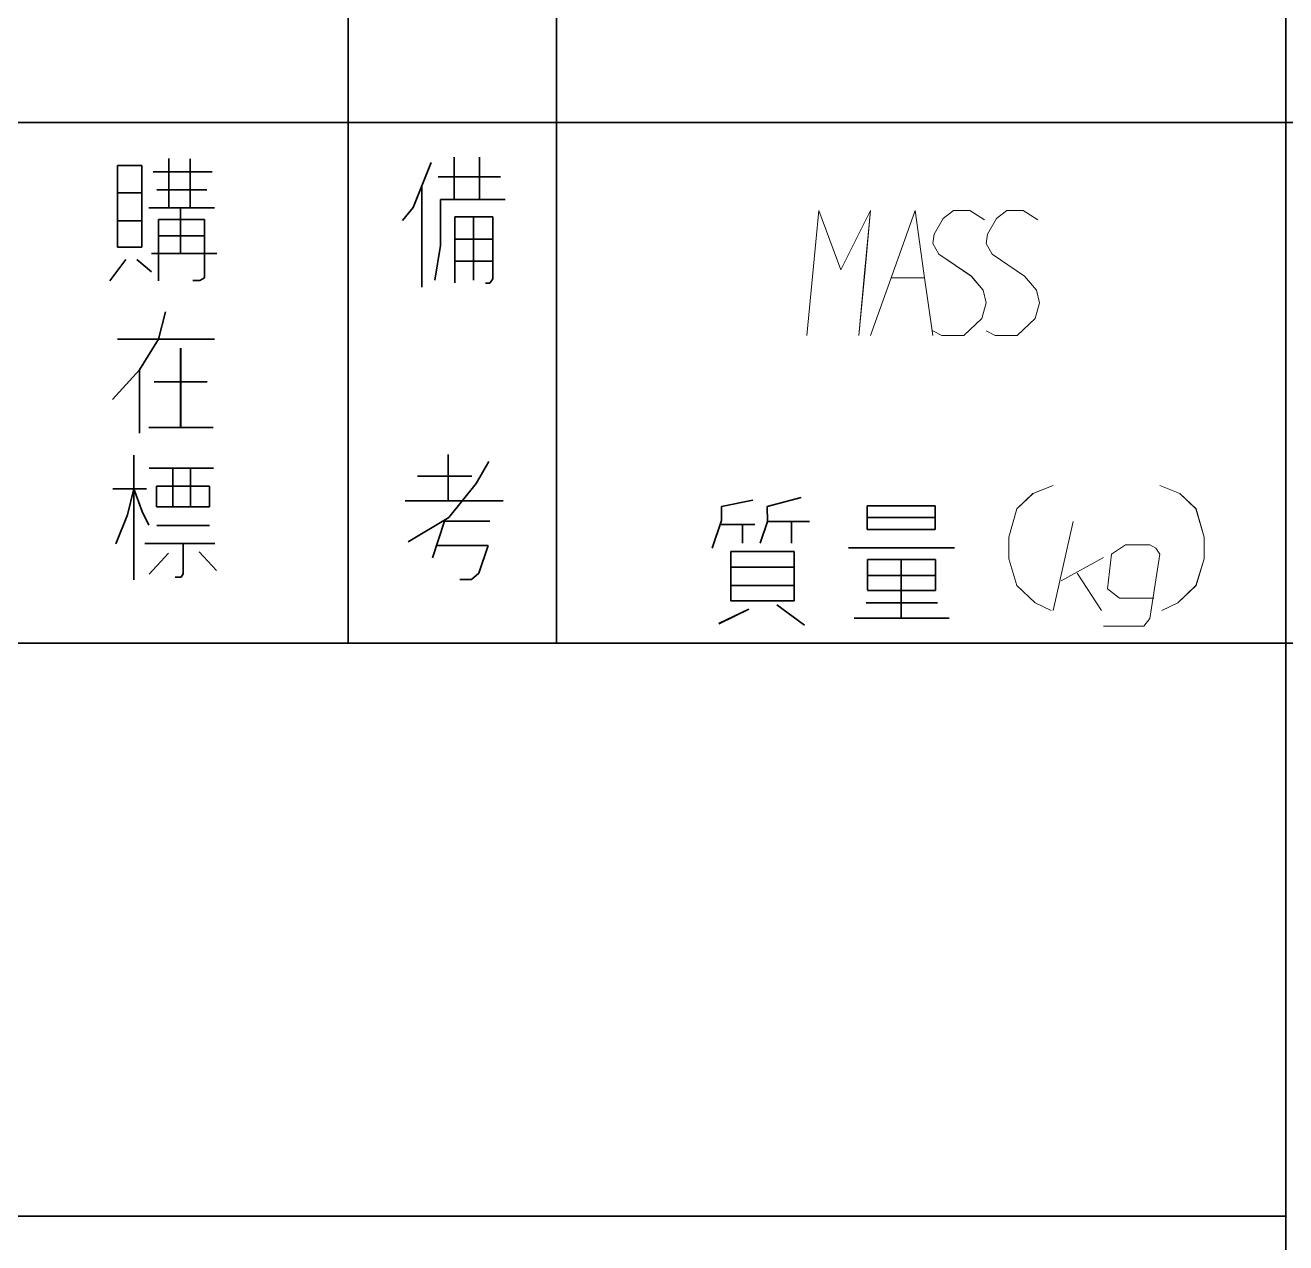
# Model space of a CAD drawing. Header units: millimetres. Extents: x 1333 to 104182, y -62616 to -5704.
# Drawn here: x 47092.92 to 47141.32, y -62285.84 to -62239.09 of the extents above; entities that cross this region are included whole.
import ezdxf

# ---------------------------------------------------------------- set-up
doc = ezdxf.new("R2010")
doc.units = ezdxf.units.MM
doc.header["$LTSCALE"] = 0.5
doc.layers.add('08', color=1, linetype='Continuous')

# ---------------------------------------------------------------- blocks, each defined once
blk = doc.blocks.new('D')
at = {"color": 7, "lineweight": 35, "ltscale": 0.25}
for p, q in [((54290.08, -14069.043), (54290.08, -14049.043)), ((54298.08, -14069.043), (54298.08, -14049.043))]:
    blk.add_line(p, q, dxfattribs=at)
at = {"color": 7, "lineweight": 35}
blk.add_line((54356.08, -14069.043), (54076.08, -14069.043), dxfattribs=at)
blk = doc.blocks.new('arwear')
at = {"layer": '08', "color": 3, "xscale": 0.5, "yscale": 0.5, "zscale": 0.5}
blk.add_blockref('D', (26347.04, -5592.506), dxfattribs=at)
blk = doc.blocks.new('999')
at = {"color": 7, "lineweight": 35, "ltscale": 0.25}
for p, q in [((75795.978, -11421.12), (75795.978, -11391.12)), ((75807.978, -11421.12), (75807.978, -11391.12)), ((75849.978, -11391.12), (75849.978, -11421.12)), ((75795.978, -11451.12), (75795.978, -11421.12)), ((75795.978, -11451.12), (75795.978, -11421.12)), ((75807.978, -11451.12), (75807.978, -11421.12)), ((75807.978, -11451.12), (75807.978, -11421.12)), ((75849.978, -11421.12), (75849.978, -11451.12)), ((75849.978, -11421.12), (75849.978, -11451.12))]:
    blk.add_line(p, q, dxfattribs=at)
at = {"color": 7, "lineweight": 35}
for p, q in [((75894.978, -11421.12), (75474.978, -11421.12)), ((75894.978, -11421.12), (75474.978, -11421.12)), ((75894.978, -11421.12), (75474.978, -11421.12)), ((75894.978, -11451.12), (75474.978, -11451.12)), ((75894.978, -11451.12), (75474.978, -11451.12)), ((75894.978, -11451.12), (75474.978, -11451.12)), ((75894.978, -11451.12), (75474.978, -11451.12)), ((75849.978, -11451.12), (75849.978, -11913.12)), ((75849.978, -11484.12), (75474.978, -11484.12))]:
    blk.add_line(p, q, dxfattribs=at)
at = {"color": 7, "lineweight": 35, "ltscale": 0.023636}
blk.add_line((75785.642, -11426.038), (75785.642, -11423.201), dxfattribs=at)
blk.add_line((75785.642, -11426.038), (75785.642, -11423.201), dxfattribs=at)
at = {"color": 7, "lineweight": 35, "ltscale": 0.023444}
blk.add_line((75786.87, -11426.038), (75786.87, -11423.224), dxfattribs=at)
blk.add_line((75786.87, -11426.038), (75786.87, -11423.224), dxfattribs=at)
at = {"color": 7, "lineweight": 35, "ltscale": 0.020334}
for p, q in [((75802.078, -11425.556), (75802.078, -11423.116)), ((75802.078, -11425.556), (75802.078, -11423.116)), ((75803.531, -11423.116), (75803.531, -11425.556)), ((75803.531, -11423.116), (75803.531, -11425.556))]:
    blk.add_line(p, q, dxfattribs=at)
at = {"color": 7, "lineweight": 35, "ltscale": 0.0392}
for p, q in [((75782.688, -11423.6), (75782.688, -11428.304)), ((75782.688, -11423.6), (75782.688, -11428.304)), ((75784.097, -11428.304), (75784.097, -11423.6)), ((75784.097, -11428.304), (75784.097, -11423.6))]:
    blk.add_line(p, q, dxfattribs=at)
at = {"color": 7, "lineweight": 35, "ltscale": 0.011743}
for p, q in [((75784.097, -11423.6), (75782.688, -11423.6)), ((75784.097, -11423.6), (75782.688, -11423.6)), ((75784.097, -11425.172), (75782.688, -11425.172)), ((75784.097, -11425.172), (75782.688, -11425.172)), ((75782.688, -11426.789), (75784.097, -11426.789)), ((75782.688, -11426.789), (75784.097, -11426.789)), ((75782.688, -11428.304), (75784.097, -11428.304)), ((75782.688, -11428.304), (75784.097, -11428.304))]:
    blk.add_line(p, q, dxfattribs=at)
at = {"color": 7, "lineweight": 35, "ltscale": 0.023412}
blk.add_line((75800.759, -11423.421), (75799.711, -11426.027), dxfattribs=at)
blk.add_line((75800.759, -11423.421), (75799.711, -11426.027), dxfattribs=at)
at = {"color": 7, "lineweight": 35, "ltscale": 0.028223}
blk.add_line((75784.744, -11423.965), (75788.131, -11423.965), dxfattribs=at)
blk.add_line((75784.744, -11423.965), (75788.131, -11423.965), dxfattribs=at)
at = {"color": 7, "lineweight": 35, "ltscale": 0.029871}
blk.add_line((75801.165, -11424.253), (75804.75, -11424.253), dxfattribs=at)
blk.add_line((75801.165, -11424.253), (75804.75, -11424.253), dxfattribs=at)
at = {"color": 7, "lineweight": 35, "ltscale": 0.02406}
blk.add_line((75784.949, -11425.012), (75787.837, -11425.012), dxfattribs=at)
blk.add_line((75784.949, -11425.012), (75787.837, -11425.012), dxfattribs=at)
at = {"color": 7, "lineweight": 35, "ltscale": 0.048672}
blk.add_line((75800.22, -11424.762), (75800.22, -11430.602), dxfattribs=at)
blk.add_line((75800.22, -11424.762), (75800.22, -11430.602), dxfattribs=at)
at = {"color": 7, "lineweight": 35, "ltscale": 0.031445}
blk.add_line((75784.494, -11426.038), (75788.267, -11426.038), dxfattribs=at)
blk.add_line((75784.494, -11426.038), (75788.267, -11426.038), dxfattribs=at)
at = {"color": 7, "lineweight": 35, "ltscale": 0.021924}
blk.add_line((75786.313, -11426.038), (75786.313, -11428.669), dxfattribs=at)
blk.add_line((75786.313, -11426.038), (75786.313, -11428.669), dxfattribs=at)
at = {"color": 7, "lineweight": 35, "ltscale": 0.008043}
blk.add_line((75799.711, -11426.027), (75799.101, -11426.776), dxfattribs=at)
blk.add_line((75799.711, -11426.027), (75799.101, -11426.776), dxfattribs=at)
at = {"color": 7, "lineweight": 35, "ltscale": 0.022183}
blk.add_line((75801.3, -11425.556), (75801.3, -11428.218), dxfattribs=at)
blk.add_line((75801.3, -11425.556), (75801.3, -11428.218), dxfattribs=at)
at = {"color": 7, "lineweight": 35, "ltscale": 0.030994}
blk.add_line((75805.019, -11425.556), (75801.3, -11425.556), dxfattribs=at)
blk.add_line((75805.019, -11425.556), (75801.3, -11425.556), dxfattribs=at)
at = {"color": 7, "lineweight": 35, "ltscale": 0.029422}
blk.add_line((75785.052, -11430.252), (75785.052, -11426.721), dxfattribs=at)
blk.add_line((75785.052, -11430.252), (75785.052, -11426.721), dxfattribs=at)
at = {"color": 7, "lineweight": 35, "ltscale": 0.022058}
for p, q in [((75785.052, -11426.721), (75787.699, -11426.721)), ((75785.052, -11426.721), (75787.699, -11426.721)), ((75785.052, -11427.655), (75787.699, -11427.655)), ((75785.052, -11427.655), (75787.699, -11427.655))]:
    blk.add_line(p, q, dxfattribs=at)
at = {"color": 7, "lineweight": 35, "ltscale": 0.027902}
blk.add_line((75787.699, -11426.721), (75787.699, -11430.069), dxfattribs=at)
blk.add_line((75787.699, -11426.721), (75787.699, -11430.069), dxfattribs=at)
at = {"color": 7, "lineweight": 35, "ltscale": 0.031656}
blk.add_line((75802.111, -11430.353), (75802.111, -11426.554), dxfattribs=at)
blk.add_line((75802.111, -11430.353), (75802.111, -11426.554), dxfattribs=at)
at = {"color": 7, "lineweight": 35, "ltscale": 0.018323}
for p, q in [((75802.111, -11426.554), (75804.31, -11426.554)), ((75802.111, -11426.554), (75804.31, -11426.554)), ((75802.111, -11427.853), (75804.31, -11427.853)), ((75802.111, -11427.853), (75804.31, -11427.853)), ((75802.111, -11429.112), (75804.31, -11429.112)), ((75802.111, -11429.112), (75804.31, -11429.112))]:
    blk.add_line(p, q, dxfattribs=at)
at = {"color": 7, "lineweight": 35, "ltscale": 0.030359}
blk.add_line((75803.188, -11426.554), (75803.188, -11430.197), dxfattribs=at)
blk.add_line((75803.188, -11426.554), (75803.188, -11430.197), dxfattribs=at)
at = {"color": 7, "lineweight": 35, "ltscale": 0.029807}
blk.add_line((75804.31, -11426.554), (75804.31, -11430.131), dxfattribs=at)
blk.add_line((75804.31, -11426.554), (75804.31, -11430.131), dxfattribs=at)
at = {"color": 7, "lineweight": 35, "ltscale": 0.016872}
blk.add_line((75801.3, -11428.218), (75800.962, -11430.214), dxfattribs=at)
blk.add_line((75801.3, -11428.218), (75800.962, -11430.214), dxfattribs=at)
at = {"color": 7, "lineweight": 35, "ltscale": 0.012808}
blk.add_line((75783.165, -11429.01), (75782.244, -11430.24), dxfattribs=at)
blk.add_line((75783.165, -11429.01), (75782.244, -11430.24), dxfattribs=at)
at = {"color": 7, "lineweight": 35, "ltscale": 0.009159}
blk.add_line((75783.801, -11429.022), (75784.643, -11429.728), dxfattribs=at)
blk.add_line((75783.801, -11429.022), (75784.643, -11429.728), dxfattribs=at)
at = {"color": 7, "lineweight": 35, "ltscale": 0.031348}
blk.add_line((75784.653, -11428.669), (75788.415, -11428.669), dxfattribs=at)
blk.add_line((75784.653, -11428.669), (75788.415, -11428.669), dxfattribs=at)
at = {"color": 7, "lineweight": 35, "ltscale": 0.003479}
blk.add_line((75787.435, -11430.222), (75787.018, -11430.222), dxfattribs=at)
blk.add_line((75787.435, -11430.222), (75787.018, -11430.222), dxfattribs=at)
at = {"color": 7, "lineweight": 35, "ltscale": 0.002541}
blk.add_line((75787.699, -11430.069), (75787.435, -11430.222), dxfattribs=at)
blk.add_line((75787.699, -11430.069), (75787.435, -11430.222), dxfattribs=at)
at = {"color": 7, "lineweight": 35, "ltscale": 0.002075}
blk.add_line((75804.137, -11430.375), (75803.888, -11430.375), dxfattribs=at)
blk.add_line((75804.137, -11430.375), (75803.888, -11430.375), dxfattribs=at)
at = {"color": 7, "lineweight": 35, "ltscale": 0.002491}
blk.add_line((75804.31, -11430.131), (75804.137, -11430.375), dxfattribs=at)
blk.add_line((75804.31, -11430.131), (75804.137, -11430.375), dxfattribs=at)
at = {"color": 7, "lineweight": 35, "ltscale": 0.013509}
blk.add_line((75785.449, -11432.028), (75785.052, -11433.6), dxfattribs=at)
blk.add_line((75785.449, -11432.028), (75785.052, -11433.6), dxfattribs=at)
at = {"color": 7, "lineweight": 35, "ltscale": 0.046594}
blk.add_line((75782.688, -11433.6), (75788.279, -11433.6), dxfattribs=at)
blk.add_line((75782.688, -11433.6), (75788.279, -11433.6), dxfattribs=at)
at = {"color": 7, "lineweight": 35, "ltscale": 0.017377}
blk.add_line((75785.052, -11433.6), (75783.961, -11435.377), dxfattribs=at)
blk.add_line((75785.052, -11433.6), (75783.961, -11435.377), dxfattribs=at)
at = {"color": 7, "lineweight": 35, "ltscale": 0.038058}
blk.add_line((75786.325, -11434.124), (75786.325, -11438.691), dxfattribs=at)
blk.add_line((75786.325, -11434.124), (75786.325, -11438.691), dxfattribs=at)
at = {"color": 7, "lineweight": 35, "ltscale": 0.019193}
blk.add_line((75783.961, -11435.377), (75782.403, -11437.074), dxfattribs=at)
blk.add_line((75783.961, -11435.377), (75782.403, -11437.074), dxfattribs=at)
at = {"color": 7, "lineweight": 35, "ltscale": 0.030276}
blk.add_line((75783.961, -11435.377), (75783.961, -11439.01), dxfattribs=at)
blk.add_line((75783.961, -11435.377), (75783.961, -11439.01), dxfattribs=at)
at = {"color": 7, "lineweight": 35, "ltscale": 0.025574}
for p, q in [((75784.79, -11436.072), (75787.859, -11436.072)), ((75784.79, -11436.072), (75787.859, -11436.072)), ((75787.995, -11442.063), (75784.926, -11442.063)), ((75787.995, -11442.063), (75784.926, -11442.063)), ((75784.926, -11443.27), (75787.995, -11443.27)), ((75784.926, -11443.27), (75787.995, -11443.27))]:
    blk.add_line(p, q, dxfattribs=at)
at = {"color": 7, "lineweight": 35, "ltscale": 0.030969}
blk.add_line((75784.484, -11438.691), (75788.2, -11438.691), dxfattribs=at)
blk.add_line((75784.484, -11438.691), (75788.2, -11438.691), dxfattribs=at)
at = {"color": 7, "lineweight": 35, "ltscale": 0.059796}
blk.add_line((75783.631, -11440.286), (75783.631, -11447.461), dxfattribs=at)
blk.add_line((75783.631, -11440.286), (75783.631, -11447.461), dxfattribs=at)
at = {"color": 7, "lineweight": 35, "ltscale": 0.022314}
blk.add_line((75801.741, -11440.247), (75801.741, -11442.925), dxfattribs=at)
blk.add_line((75801.741, -11440.247), (75801.741, -11442.925), dxfattribs=at)
at = {"color": 7, "lineweight": 35, "ltscale": 0.012194}
blk.add_line((75804.079, -11440.653), (75803.351, -11441.922), dxfattribs=at)
blk.add_line((75804.079, -11440.653), (75803.351, -11441.922), dxfattribs=at)
at = {"color": 7, "lineweight": 35, "ltscale": 0.030872}
blk.add_line((75784.517, -11441.026), (75788.222, -11441.026), dxfattribs=at)
blk.add_line((75784.517, -11441.026), (75788.222, -11441.026), dxfattribs=at)
at = {"color": 7, "lineweight": 35, "ltscale": 0.018698}
for p, q in [((75785.881, -11443.27), (75785.881, -11441.026)), ((75785.881, -11443.27), (75785.881, -11441.026)), ((75786.893, -11443.27), (75786.893, -11441.026)), ((75786.893, -11443.27), (75786.893, -11441.026))]:
    blk.add_line(p, q, dxfattribs=at)
at = {"color": 7, "lineweight": 35, "ltscale": 0.010062}
for p, q in [((75784.926, -11442.063), (75784.926, -11443.27)), ((75784.926, -11442.063), (75784.926, -11443.27)), ((75787.995, -11443.27), (75787.995, -11442.063)), ((75787.995, -11443.27), (75787.995, -11442.063))]:
    blk.add_line(p, q, dxfattribs=at)
at = {"color": 7, "lineweight": 35, "ltscale": 0.026062}
blk.add_line((75799.961, -11441.491), (75803.088, -11441.491), dxfattribs=at)
blk.add_line((75799.961, -11441.491), (75803.088, -11441.491), dxfattribs=at)
at = {"color": 7, "lineweight": 35, "ltscale": 0.020937}
blk.add_line((75803.351, -11441.922), (75801.772, -11443.877), dxfattribs=at)
blk.add_line((75803.351, -11441.922), (75801.772, -11443.877), dxfattribs=at)
at = {"color": 7, "lineweight": 35, "ltscale": 0.016113}
blk.add_line((75782.425, -11442.222), (75784.359, -11442.222), dxfattribs=at)
blk.add_line((75782.425, -11442.222), (75784.359, -11442.222), dxfattribs=at)
at = {"color": 7, "lineweight": 35, "ltscale": 0.012802}
blk.add_line((75783.631, -11442.222), (75783.266, -11443.714), dxfattribs=at)
blk.add_line((75783.631, -11442.222), (75783.266, -11443.714), dxfattribs=at)
at = {"color": 7, "lineweight": 35, "ltscale": 0.011619}
blk.add_line((75783.631, -11442.222), (75784.109, -11443.532), dxfattribs=at)
blk.add_line((75783.631, -11442.222), (75784.109, -11443.532), dxfattribs=at)
at = {"color": 7, "lineweight": 35, "ltscale": 0.016794}
blk.add_line((75822.055, -11442.72), (75820.11, -11443.247), dxfattribs=at)
blk.add_line((75822.055, -11442.72), (75820.11, -11443.247), dxfattribs=at)
at = {"color": 7, "lineweight": 35, "ltscale": 0.007294}
blk.add_line((75784.109, -11443.532), (75784.494, -11444.318), dxfattribs=at)
blk.add_line((75784.109, -11443.532), (75784.494, -11444.318), dxfattribs=at)
at = {"color": 7, "lineweight": 35, "ltscale": 0.047083}
blk.add_line((75799.249, -11442.925), (75804.899, -11442.925), dxfattribs=at)
blk.add_line((75799.249, -11442.925), (75804.899, -11442.925), dxfattribs=at)
at = {"color": 7, "lineweight": 35, "ltscale": 0.015447}
blk.add_line((75819.287, -11442.877), (75817.47, -11443.247), dxfattribs=at)
blk.add_line((75819.287, -11442.877), (75817.47, -11443.247), dxfattribs=at)
at = {"color": 7, "lineweight": 35, "ltscale": 0.006639}
blk.add_line((75817.47, -11443.247), (75817.485, -11444.044), dxfattribs=at)
blk.add_line((75817.47, -11443.247), (75817.485, -11444.044), dxfattribs=at)
at = {"color": 7, "lineweight": 35, "ltscale": 0.007231}
blk.add_line((75820.11, -11443.247), (75820.125, -11444.115), dxfattribs=at)
blk.add_line((75820.11, -11443.247), (75820.125, -11444.115), dxfattribs=at)
at = {"color": 7, "lineweight": 35, "ltscale": 0.011401}
for p, q in [((75825.862, -11444.572), (75825.862, -11443.204)), ((75825.862, -11444.572), (75825.862, -11443.204)), ((75829.779, -11443.204), (75829.779, -11444.572)), ((75829.779, -11443.204), (75829.779, -11444.572))]:
    blk.add_line(p, q, dxfattribs=at)
at = {"color": 7, "lineweight": 35, "ltscale": 0.032544}
blk.add_line((75825.874, -11443.204), (75829.779, -11443.204), dxfattribs=at)
blk.add_line((75825.874, -11443.204), (75829.779, -11443.204), dxfattribs=at)
at = {"color": 7, "lineweight": 35, "ltscale": 0.015063}
blk.add_line((75783.266, -11443.714), (75782.585, -11445.389), dxfattribs=at)
blk.add_line((75783.266, -11443.714), (75782.585, -11445.389), dxfattribs=at)
at = {"color": 7, "lineweight": 35, "ltscale": 0.02284}
blk.add_line((75801.772, -11443.877), (75799.421, -11445.285), dxfattribs=at)
blk.add_line((75801.772, -11443.877), (75799.421, -11445.285), dxfattribs=at)
at = {"color": 7, "lineweight": 35, "ltscale": 0.018387}
blk.add_line((75801.515, -11444.093), (75800.83, -11446.19), dxfattribs=at)
blk.add_line((75801.515, -11444.093), (75800.83, -11446.19), dxfattribs=at)
at = {"color": 7, "lineweight": 35, "ltscale": 0.021741}
blk.add_line((75804.124, -11444.093), (75801.515, -11444.093), dxfattribs=at)
blk.add_line((75804.124, -11444.093), (75801.515, -11444.093), dxfattribs=at)
at = {"color": 7, "lineweight": 35, "ltscale": 0.01413}
blk.add_line((75817.485, -11444.044), (75816.946, -11445.651), dxfattribs=at)
blk.add_line((75817.485, -11444.044), (75816.946, -11445.651), dxfattribs=at)
at = {"color": 7, "lineweight": 35, "ltscale": 0.016614}
blk.add_line((75817.407, -11444.274), (75819.401, -11444.274), dxfattribs=at)
blk.add_line((75817.407, -11444.274), (75819.401, -11444.274), dxfattribs=at)
at = {"color": 7, "lineweight": 35, "ltscale": 0.008987}
blk.add_line((75818.692, -11444.274), (75818.692, -11445.352), dxfattribs=at)
blk.add_line((75818.692, -11444.274), (75818.692, -11445.352), dxfattribs=at)
at = {"color": 7, "lineweight": 35, "ltscale": 0.010905}
blk.add_line((75820.125, -11444.115), (75819.7, -11445.352), dxfattribs=at)
blk.add_line((75820.125, -11444.115), (75819.7, -11445.352), dxfattribs=at)
at = {"color": 7, "lineweight": 35, "ltscale": 0.020239}
blk.add_line((75820.125, -11444.115), (75822.553, -11444.115), dxfattribs=at)
blk.add_line((75820.125, -11444.115), (75822.553, -11444.115), dxfattribs=at)
at = {"color": 7, "lineweight": 35, "ltscale": 0.010315}
blk.add_line((75821.502, -11444.115), (75821.502, -11445.352), dxfattribs=at)
blk.add_line((75821.502, -11444.115), (75821.502, -11445.352), dxfattribs=at)
at = {"color": 7, "lineweight": 35, "ltscale": 0.032642}
for p, q in [((75825.862, -11443.87), (75829.779, -11443.87)), ((75825.862, -11443.87), (75829.779, -11443.87)), ((75829.779, -11444.572), (75825.862, -11444.572)), ((75829.779, -11444.572), (75825.862, -11444.572)), ((75825.886, -11446.297), (75829.803, -11446.297)), ((75825.886, -11446.297), (75829.803, -11446.297)), ((75825.886, -11447.213), (75829.803, -11447.213)), ((75825.886, -11447.213), (75829.803, -11447.213)), ((75829.803, -11448.081), (75825.886, -11448.081)), ((75829.803, -11448.081), (75825.886, -11448.081))]:
    blk.add_line(p, q, dxfattribs=at)
at = {"color": 7, "lineweight": 35, "ltscale": 0.025293}
blk.add_line((75784.96, -11444.341), (75787.995, -11444.341), dxfattribs=at)
blk.add_line((75784.96, -11444.341), (75787.995, -11444.341), dxfattribs=at)
at = {"color": 7, "lineweight": 35, "ltscale": 0.033533}
blk.add_line((75784.267, -11445.366), (75788.291, -11445.366), dxfattribs=at)
blk.add_line((75784.267, -11445.366), (75788.291, -11445.366), dxfattribs=at)
at = {"color": 7, "lineweight": 35, "ltscale": 0.014618}
blk.add_line((75786.461, -11445.366), (75786.461, -11447.12), dxfattribs=at)
blk.add_line((75786.461, -11445.366), (75786.461, -11447.12), dxfattribs=at)
at = {"color": 7, "lineweight": 35, "ltscale": 0.024756}
blk.add_line((75801.061, -11445.482), (75804.032, -11445.482), dxfattribs=at)
blk.add_line((75801.061, -11445.482), (75804.032, -11445.482), dxfattribs=at)
at = {"color": 7, "lineweight": 35, "ltscale": 0.014078}
blk.add_line((75804.032, -11445.482), (75803.506, -11447.087), dxfattribs=at)
blk.add_line((75804.032, -11445.482), (75803.506, -11447.087), dxfattribs=at)
at = {"color": 7, "lineweight": 35, "ltscale": 0.050842}
blk.add_line((75824.795, -11445.631), (75830.896, -11445.631), dxfattribs=at)
blk.add_line((75824.795, -11445.631), (75830.896, -11445.631), dxfattribs=at)
at = {"color": 7, "lineweight": 35, "ltscale": 0.013686}
blk.add_line((75785.63, -11445.924), (75784.517, -11447.131), dxfattribs=at)
blk.add_line((75785.63, -11445.924), (75784.517, -11447.131), dxfattribs=at)
at = {"color": 7, "lineweight": 35, "ltscale": 0.012279}
blk.add_line((75787.393, -11445.844), (75788.393, -11446.926), dxfattribs=at)
blk.add_line((75787.393, -11445.844), (75788.393, -11446.926), dxfattribs=at)
at = {"color": 7, "lineweight": 35, "ltscale": 0.030408}
for p, q in [((75821.658, -11445.836), (75818.009, -11445.836)), ((75821.658, -11445.836), (75818.009, -11445.836)), ((75818.009, -11446.732), (75821.658, -11446.732)), ((75818.009, -11446.732), (75821.658, -11446.732)), ((75818.009, -11447.799), (75821.658, -11447.799)), ((75818.009, -11447.799), (75821.658, -11447.799)), ((75818.009, -11448.667), (75821.658, -11448.667)), ((75818.009, -11448.667), (75821.658, -11448.667))]:
    blk.add_line(p, q, dxfattribs=at)
at = {"color": 7, "lineweight": 35, "ltscale": 0.023593}
for p, q in [((75818.009, -11445.836), (75818.009, -11448.667)), ((75818.009, -11445.836), (75818.009, -11448.667)), ((75821.658, -11448.667), (75821.658, -11445.836)), ((75821.658, -11448.667), (75821.658, -11445.836))]:
    blk.add_line(p, q, dxfattribs=at)
at = {"color": 7, "lineweight": 35, "ltscale": 0.014771}
blk.add_line((75825.886, -11448.07), (75825.886, -11446.297), dxfattribs=at)
blk.add_line((75825.886, -11448.07), (75825.886, -11446.297), dxfattribs=at)
at = {"color": 7, "lineweight": 35, "ltscale": 0.028152}
blk.add_line((75827.821, -11446.297), (75827.821, -11449.675), dxfattribs=at)
blk.add_line((75827.821, -11446.297), (75827.821, -11449.675), dxfattribs=at)
at = {"color": 7, "lineweight": 35, "ltscale": 0.014868}
blk.add_line((75829.803, -11446.297), (75829.803, -11448.081), dxfattribs=at)
blk.add_line((75829.803, -11446.297), (75829.803, -11448.081), dxfattribs=at)
at = {"color": 7, "lineweight": 35, "ltscale": 0.001881}
blk.add_line((75786.461, -11447.12), (75786.348, -11447.315), dxfattribs=at)
blk.add_line((75786.461, -11447.12), (75786.348, -11447.315), dxfattribs=at)
at = {"color": 7, "lineweight": 35, "ltscale": 0.004671}
blk.add_line((75803.506, -11447.087), (75803.072, -11447.443), dxfattribs=at)
blk.add_line((75803.506, -11447.087), (75803.072, -11447.443), dxfattribs=at)
at = {"color": 7, "lineweight": 35, "ltscale": 0.002759}
blk.add_line((75786.348, -11447.315), (75786.017, -11447.315), dxfattribs=at)
blk.add_line((75786.348, -11447.315), (75786.017, -11447.315), dxfattribs=at)
at = {"color": 7, "lineweight": 35, "ltscale": 0.005554}
blk.add_line((75803.072, -11447.443), (75802.406, -11447.443), dxfattribs=at)
blk.add_line((75803.072, -11447.443), (75802.406, -11447.443), dxfattribs=at)
at = {"color": 7, "lineweight": 35, "ltscale": 0.016035}
blk.add_line((75819.046, -11449.151), (75817.315, -11449.99), dxfattribs=at)
blk.add_line((75819.046, -11449.151), (75817.315, -11449.99), dxfattribs=at)
at = {"color": 7, "lineweight": 35, "ltscale": 0.01644}
blk.add_line((75820.664, -11448.909), (75822.255, -11450.076), dxfattribs=at)
blk.add_line((75820.664, -11448.909), (75822.255, -11450.076), dxfattribs=at)
at = {"color": 7, "lineweight": 35, "ltscale": 0.034326}
blk.add_line((75825.802, -11448.783), (75829.921, -11448.783), dxfattribs=at)
blk.add_line((75825.802, -11448.783), (75829.921, -11448.783), dxfattribs=at)
at = {"color": 7, "lineweight": 35, "ltscale": 0.045605}
blk.add_line((75825.126, -11449.675), (75830.598, -11449.675), dxfattribs=at)
blk.add_line((75825.126, -11449.675), (75830.598, -11449.675), dxfattribs=at)
at = {"color": 7, "lineweight": 13}
for points in [[(75822.395, -11433.399), (75822.736, -11429.799), (75823.078, -11426.199), (75824.357, -11429.619), (75826.064, -11426.199), (75825.723, -11429.799), (75825.381, -11433.399)], [(75822.395, -11433.399), (75822.736, -11429.799), (75823.078, -11426.199), (75824.357, -11429.619), (75826.064, -11426.199), (75825.723, -11429.799), (75825.381, -11433.399)], [(75826.064, -11433.399), (75827.344, -11429.799), (75828.623, -11426.199), (75829.135, -11429.799), (75829.647, -11433.399)], [(75826.064, -11433.399), (75827.344, -11429.799), (75828.623, -11426.199), (75829.135, -11429.799), (75829.647, -11433.399)], [(75829.647, -11433.129), (75830.159, -11433.399), (75831.439, -11433.399), (75832.463, -11432.409), (75832.719, -11431.509), (75832.548, -11430.789), (75831.866, -11429.979), (75829.989, -11428.719), (75829.647, -11428.089), (75829.733, -11427.549), (75830.244, -11426.649), (75830.842, -11426.199), (75831.78, -11426.199), (75832.633, -11426.739)], [(75829.647, -11433.129), (75830.159, -11433.399), (75831.439, -11433.399), (75832.463, -11432.409), (75832.719, -11431.509), (75832.548, -11430.789), (75831.866, -11429.979), (75829.989, -11428.719), (75829.647, -11428.089), (75829.733, -11427.549), (75830.244, -11426.649), (75830.842, -11426.199), (75831.78, -11426.199), (75832.633, -11426.739)], [(75832.719, -11433.129), (75833.231, -11433.399), (75834.51, -11433.399), (75835.534, -11432.409), (75835.79, -11431.509), (75835.62, -11430.789), (75834.937, -11429.979), (75833.06, -11428.719), (75832.719, -11428.089), (75832.804, -11427.549), (75833.316, -11426.649), (75833.913, -11426.199), (75834.852, -11426.199), (75835.705, -11426.739)], [(75832.719, -11433.129), (75833.231, -11433.399), (75834.51, -11433.399), (75835.534, -11432.409), (75835.79, -11431.509), (75835.62, -11430.789), (75834.937, -11429.979), (75833.06, -11428.719), (75832.719, -11428.089), (75832.804, -11427.549), (75833.316, -11426.649), (75833.913, -11426.199), (75834.852, -11426.199), (75835.705, -11426.739)], [(75827.258, -11430.069), (75829.135, -11430.069)], [(75827.258, -11430.069), (75829.135, -11430.069)], [(75836.577, -11442.036), (75835.418, -11442.486), (75834.49, -11443.386), (75834.027, -11445.006), (75834.027, -11446.266), (75834.49, -11447.796), (75835.533, -11448.786), (75836.461, -11449.236)], [(75836.577, -11442.036), (75835.418, -11442.486), (75834.49, -11443.386), (75834.027, -11445.006), (75834.027, -11446.266), (75834.49, -11447.796), (75835.533, -11448.786), (75836.461, -11449.236)], [(75842.721, -11442.036), (75843.88, -11442.486), (75844.807, -11443.386), (75845.271, -11445.006), (75845.271, -11446.266), (75844.807, -11447.796), (75843.764, -11448.786), (75842.836, -11449.236)], [(75842.721, -11442.036), (75843.88, -11442.486), (75844.807, -11443.386), (75845.271, -11445.006), (75845.271, -11446.266), (75844.807, -11447.796), (75843.764, -11448.786), (75842.836, -11449.236)], [(75837.736, -11444.106), (75836.577, -11449.236)], [(75837.736, -11444.106), (75836.577, -11449.236)], [(75839.475, -11450.136), (75841.793, -11450.136), (75842.141, -11449.686), (75842.721, -11445.996), (75842.489, -11445.636), (75842.141, -11445.456), (75840.75, -11445.456), (75839.938, -11445.996), (75839.707, -11447.976), (75840.402, -11448.516), (75842.373, -11448.516)], [(75839.475, -11450.136), (75841.793, -11450.136), (75842.141, -11449.686), (75842.721, -11445.996), (75842.489, -11445.636), (75842.141, -11445.456), (75840.75, -11445.456), (75839.938, -11445.996), (75839.707, -11447.976), (75840.402, -11448.516), (75842.373, -11448.516)], [(75837.04, -11447.526), (75839.475, -11446.176)], [(75837.04, -11447.526), (75839.475, -11446.176)], [(75837.968, -11447.076), (75839.359, -11449.236)], [(75837.968, -11447.076), (75839.359, -11449.236)]]:
    blk.add_lwpolyline(points, dxfattribs=at)

msp = doc.modelspace()

# ---------------------------------------------------------------- linework, layer by layer
at = {"color": 7, "lineweight": 35}
for p, q in [((47171.32, -62242.825), (46891.32, -62242.825)), ((47171.32, -62242.825), (46891.32, -62242.825)), ((47171.32, -62242.825), (46891.32, -62242.825)), ((47171.32, -62262.825), (46891.32, -62262.825)), ((47171.32, -62262.825), (46891.32, -62262.825)), ((47171.32, -62262.825), (46891.32, -62262.825)), ((47171.32, -62262.825), (46891.32, -62262.825))]:
    msp.add_line(p, q, dxfattribs=at)
at = {"color": 7, "lineweight": 35, "ltscale": 0.25}
for p, q in [((47105.32, -62262.825), (47105.32, -62242.825)), ((47105.32, -62262.825), (47105.32, -62242.825)), ((47113.32, -62262.825), (47113.32, -62242.825)), ((47113.32, -62262.825), (47113.32, -62242.825))]:
    msp.add_line(p, q, dxfattribs=at)
at = {"color": 7, "lineweight": 35, "ltscale": 0.023636}
msp.add_line((47098.429, -62246.104), (47098.429, -62244.213), dxfattribs=at)
msp.add_line((47098.429, -62246.104), (47098.429, -62244.213), dxfattribs=at)
at = {"color": 7, "lineweight": 35, "ltscale": 0.023444}
msp.add_line((47099.248, -62246.104), (47099.248, -62244.228), dxfattribs=at)
msp.add_line((47099.248, -62246.104), (47099.248, -62244.228), dxfattribs=at)
at = {"color": 7, "lineweight": 35, "ltscale": 0.023412}
msp.add_line((47108.507, -62244.359), (47107.808, -62246.097), dxfattribs=at)
msp.add_line((47108.507, -62244.359), (47107.808, -62246.097), dxfattribs=at)
at = {"color": 7, "lineweight": 35, "ltscale": 0.020334}
for p, q in [((47109.386, -62245.783), (47109.386, -62244.156)), ((47109.386, -62245.783), (47109.386, -62244.156)), ((47110.355, -62244.156), (47110.355, -62245.783)), ((47110.355, -62244.156), (47110.355, -62245.783))]:
    msp.add_line(p, q, dxfattribs=at)
at = {"color": 7, "lineweight": 35, "ltscale": 0.0392}
for p, q in [((47096.459, -62244.479), (47096.459, -62247.615)), ((47096.459, -62244.479), (47096.459, -62247.615)), ((47097.399, -62247.615), (47097.399, -62244.479)), ((47097.399, -62247.615), (47097.399, -62244.479))]:
    msp.add_line(p, q, dxfattribs=at)
at = {"color": 7, "lineweight": 35, "ltscale": 0.011743}
for p, q in [((47097.399, -62244.479), (47096.459, -62244.479)), ((47097.399, -62244.479), (47096.459, -62244.479)), ((47097.399, -62245.526), (47096.459, -62245.526)), ((47097.399, -62245.526), (47096.459, -62245.526)), ((47096.459, -62246.605), (47097.399, -62246.605)), ((47096.459, -62246.605), (47097.399, -62246.605)), ((47096.459, -62247.615), (47097.399, -62247.615)), ((47096.459, -62247.615), (47097.399, -62247.615))]:
    msp.add_line(p, q, dxfattribs=at)
at = {"color": 7, "lineweight": 35, "ltscale": 0.028223}
msp.add_line((47097.831, -62244.722), (47100.088, -62244.722), dxfattribs=at)
msp.add_line((47097.831, -62244.722), (47100.088, -62244.722), dxfattribs=at)
at = {"color": 7, "lineweight": 35, "ltscale": 0.048672}
msp.add_line((47108.148, -62245.253), (47108.148, -62249.147), dxfattribs=at)
msp.add_line((47108.148, -62245.253), (47108.148, -62249.147), dxfattribs=at)
at = {"color": 7, "lineweight": 35, "ltscale": 0.029871}
msp.add_line((47108.778, -62244.914), (47111.167, -62244.914), dxfattribs=at)
msp.add_line((47108.778, -62244.914), (47111.167, -62244.914), dxfattribs=at)
at = {"color": 7, "lineweight": 35, "ltscale": 0.02406}
msp.add_line((47097.967, -62245.42), (47099.892, -62245.42), dxfattribs=at)
msp.add_line((47097.967, -62245.42), (47099.892, -62245.42), dxfattribs=at)
at = {"color": 7, "lineweight": 35, "ltscale": 0.022183}
msp.add_line((47108.868, -62245.783), (47108.868, -62247.557), dxfattribs=at)
msp.add_line((47108.868, -62245.783), (47108.868, -62247.557), dxfattribs=at)
at = {"color": 7, "lineweight": 35, "ltscale": 0.030994}
msp.add_line((47111.347, -62245.783), (47108.868, -62245.783), dxfattribs=at)
msp.add_line((47111.347, -62245.783), (47108.868, -62245.783), dxfattribs=at)
at = {"color": 7, "lineweight": 35, "ltscale": 0.031445}
msp.add_line((47097.664, -62246.104), (47100.179, -62246.104), dxfattribs=at)
msp.add_line((47097.664, -62246.104), (47100.179, -62246.104), dxfattribs=at)
at = {"color": 7, "lineweight": 35, "ltscale": 0.021924}
msp.add_line((47098.876, -62246.104), (47098.876, -62247.857), dxfattribs=at)
msp.add_line((47098.876, -62246.104), (47098.876, -62247.857), dxfattribs=at)
at = {"color": 7, "lineweight": 35, "ltscale": 0.008043}
msp.add_line((47107.808, -62246.097), (47107.402, -62246.596), dxfattribs=at)
msp.add_line((47107.808, -62246.097), (47107.402, -62246.596), dxfattribs=at)
at = {"color": 7, "lineweight": 35, "ltscale": 0.029422}
msp.add_line((47098.036, -62248.913), (47098.036, -62246.559), dxfattribs=at)
msp.add_line((47098.036, -62248.913), (47098.036, -62246.559), dxfattribs=at)
at = {"color": 7, "lineweight": 35, "ltscale": 0.022058}
for p, q in [((47098.036, -62246.559), (47099.8, -62246.559)), ((47098.036, -62246.559), (47099.8, -62246.559)), ((47098.036, -62247.182), (47099.8, -62247.182)), ((47098.036, -62247.182), (47099.8, -62247.182))]:
    msp.add_line(p, q, dxfattribs=at)
at = {"color": 7, "lineweight": 35, "ltscale": 0.027902}
msp.add_line((47099.8, -62246.559), (47099.8, -62248.791), dxfattribs=at)
msp.add_line((47099.8, -62246.559), (47099.8, -62248.791), dxfattribs=at)
at = {"color": 7, "lineweight": 35, "ltscale": 0.031656}
msp.add_line((47109.409, -62248.981), (47109.409, -62246.448), dxfattribs=at)
msp.add_line((47109.409, -62248.981), (47109.409, -62246.448), dxfattribs=at)
at = {"color": 7, "lineweight": 35, "ltscale": 0.018323}
for p, q in [((47109.409, -62246.448), (47110.875, -62246.448)), ((47109.409, -62246.448), (47110.875, -62246.448)), ((47109.409, -62247.314), (47110.875, -62247.314)), ((47109.409, -62247.314), (47110.875, -62247.314)), ((47109.409, -62248.153), (47110.875, -62248.153)), ((47109.409, -62248.153), (47110.875, -62248.153))]:
    msp.add_line(p, q, dxfattribs=at)
at = {"color": 7, "lineweight": 35, "ltscale": 0.030359}
msp.add_line((47110.126, -62246.448), (47110.126, -62248.877), dxfattribs=at)
msp.add_line((47110.126, -62246.448), (47110.126, -62248.877), dxfattribs=at)
at = {"color": 7, "lineweight": 35, "ltscale": 0.029807}
msp.add_line((47110.875, -62246.448), (47110.875, -62248.833), dxfattribs=at)
msp.add_line((47110.875, -62246.448), (47110.875, -62248.833), dxfattribs=at)
at = {"color": 7, "lineweight": 35, "ltscale": 0.016872}
msp.add_line((47108.868, -62247.557), (47108.642, -62248.888), dxfattribs=at)
msp.add_line((47108.868, -62247.557), (47108.642, -62248.888), dxfattribs=at)
at = {"color": 7, "lineweight": 35, "ltscale": 0.012808}
msp.add_line((47096.778, -62248.085), (47096.164, -62248.905), dxfattribs=at)
msp.add_line((47096.778, -62248.085), (47096.164, -62248.905), dxfattribs=at)
at = {"color": 7, "lineweight": 35, "ltscale": 0.009159}
msp.add_line((47097.202, -62248.093), (47097.763, -62248.564), dxfattribs=at)
msp.add_line((47097.202, -62248.093), (47097.763, -62248.564), dxfattribs=at)
at = {"color": 7, "lineweight": 35, "ltscale": 0.031348}
msp.add_line((47097.77, -62247.857), (47100.278, -62247.857), dxfattribs=at)
msp.add_line((47097.77, -62247.857), (47100.278, -62247.857), dxfattribs=at)
at = {"color": 7, "lineweight": 35, "ltscale": 0.003479}
msp.add_line((47099.625, -62248.893), (47099.346, -62248.893), dxfattribs=at)
msp.add_line((47099.625, -62248.893), (47099.346, -62248.893), dxfattribs=at)
at = {"color": 7, "lineweight": 35, "ltscale": 0.002541}
msp.add_line((47099.8, -62248.791), (47099.625, -62248.893), dxfattribs=at)
msp.add_line((47099.8, -62248.791), (47099.625, -62248.893), dxfattribs=at)
at = {"color": 7, "lineweight": 35, "ltscale": 0.002075}
msp.add_line((47110.759, -62248.995), (47110.593, -62248.995), dxfattribs=at)
msp.add_line((47110.759, -62248.995), (47110.593, -62248.995), dxfattribs=at)
at = {"color": 7, "lineweight": 35, "ltscale": 0.002491}
msp.add_line((47110.875, -62248.833), (47110.759, -62248.995), dxfattribs=at)
msp.add_line((47110.875, -62248.833), (47110.759, -62248.995), dxfattribs=at)
at = {"color": 7, "lineweight": 35, "ltscale": 0.013509}
msp.add_line((47098.3, -62250.097), (47098.036, -62251.145), dxfattribs=at)
msp.add_line((47098.3, -62250.097), (47098.036, -62251.145), dxfattribs=at)
at = {"color": 7, "lineweight": 35, "ltscale": 0.046594}
msp.add_line((47096.459, -62251.145), (47100.187, -62251.145), dxfattribs=at)
msp.add_line((47096.459, -62251.145), (47100.187, -62251.145), dxfattribs=at)
at = {"color": 7, "lineweight": 35, "ltscale": 0.017377}
msp.add_line((47098.036, -62251.145), (47097.308, -62252.33), dxfattribs=at)
msp.add_line((47098.036, -62251.145), (47097.308, -62252.33), dxfattribs=at)
at = {"color": 7, "lineweight": 35, "ltscale": 0.038058}
msp.add_line((47098.884, -62251.495), (47098.884, -62254.539), dxfattribs=at)
msp.add_line((47098.884, -62251.495), (47098.884, -62254.539), dxfattribs=at)
at = {"color": 7, "lineweight": 35, "ltscale": 0.019193}
msp.add_line((47097.308, -62252.33), (47096.27, -62253.461), dxfattribs=at)
msp.add_line((47097.308, -62252.33), (47096.27, -62253.461), dxfattribs=at)
at = {"color": 7, "lineweight": 35, "ltscale": 0.030276}
msp.add_line((47097.308, -62252.33), (47097.308, -62254.752), dxfattribs=at)
msp.add_line((47097.308, -62252.33), (47097.308, -62254.752), dxfattribs=at)
at = {"color": 7, "lineweight": 35, "ltscale": 0.025574}
for p, q in [((47097.861, -62252.793), (47099.907, -62252.793)), ((47097.861, -62252.793), (47099.907, -62252.793)), ((47099.998, -62256.787), (47097.952, -62256.787)), ((47099.998, -62256.787), (47097.952, -62256.787)), ((47097.952, -62257.592), (47099.998, -62257.592)), ((47097.952, -62257.592), (47099.998, -62257.592))]:
    msp.add_line(p, q, dxfattribs=at)
at = {"color": 7, "lineweight": 35, "ltscale": 0.030969}
msp.add_line((47097.657, -62254.539), (47100.134, -62254.539), dxfattribs=at)
msp.add_line((47097.657, -62254.539), (47100.134, -62254.539), dxfattribs=at)
at = {"color": 7, "lineweight": 35, "ltscale": 0.059796}
msp.add_line((47097.088, -62255.602), (47097.088, -62260.386), dxfattribs=at)
msp.add_line((47097.088, -62255.602), (47097.088, -62260.386), dxfattribs=at)
at = {"color": 7, "lineweight": 35, "ltscale": 0.022314}
msp.add_line((47109.162, -62255.577), (47109.162, -62257.362), dxfattribs=at)
msp.add_line((47109.162, -62255.577), (47109.162, -62257.362), dxfattribs=at)
at = {"color": 7, "lineweight": 35, "ltscale": 0.012194}
msp.add_line((47110.72, -62255.847), (47110.235, -62256.693), dxfattribs=at)
msp.add_line((47110.72, -62255.847), (47110.235, -62256.693), dxfattribs=at)
at = {"color": 7, "lineweight": 35, "ltscale": 0.030872}
msp.add_line((47097.679, -62256.096), (47100.149, -62256.096), dxfattribs=at)
msp.add_line((47097.679, -62256.096), (47100.149, -62256.096), dxfattribs=at)
at = {"color": 7, "lineweight": 35, "ltscale": 0.018698}
for p, q in [((47098.588, -62257.592), (47098.588, -62256.096)), ((47098.588, -62257.592), (47098.588, -62256.096)), ((47099.263, -62257.592), (47099.263, -62256.096)), ((47099.263, -62257.592), (47099.263, -62256.096))]:
    msp.add_line(p, q, dxfattribs=at)
at = {"color": 7, "lineweight": 35, "ltscale": 0.026062}
msp.add_line((47107.975, -62256.406), (47110.06, -62256.406), dxfattribs=at)
msp.add_line((47107.975, -62256.406), (47110.06, -62256.406), dxfattribs=at)
at = {"color": 7, "lineweight": 35, "ltscale": 0.016113}
msp.add_line((47096.285, -62256.893), (47097.574, -62256.893), dxfattribs=at)
msp.add_line((47096.285, -62256.893), (47097.574, -62256.893), dxfattribs=at)
at = {"color": 7, "lineweight": 35, "ltscale": 0.012802}
msp.add_line((47097.088, -62256.893), (47096.845, -62257.888), dxfattribs=at)
msp.add_line((47097.088, -62256.893), (47096.845, -62257.888), dxfattribs=at)
at = {"color": 7, "lineweight": 35, "ltscale": 0.011619}
msp.add_line((47097.088, -62256.893), (47097.407, -62257.766), dxfattribs=at)
msp.add_line((47097.088, -62256.893), (47097.407, -62257.766), dxfattribs=at)
at = {"color": 7, "lineweight": 35, "ltscale": 0.010062}
for p, q in [((47097.952, -62256.787), (47097.952, -62257.592)), ((47097.952, -62256.787), (47097.952, -62257.592)), ((47099.998, -62257.592), (47099.998, -62256.787)), ((47099.998, -62257.592), (47099.998, -62256.787))]:
    msp.add_line(p, q, dxfattribs=at)
at = {"color": 7, "lineweight": 35, "ltscale": 0.020937}
msp.add_line((47110.235, -62256.693), (47109.182, -62257.996), dxfattribs=at)
msp.add_line((47110.235, -62256.693), (47109.182, -62257.996), dxfattribs=at)
at = {"color": 7, "lineweight": 35, "ltscale": 0.047083}
msp.add_line((47107.5, -62257.362), (47111.267, -62257.362), dxfattribs=at)
msp.add_line((47107.5, -62257.362), (47111.267, -62257.362), dxfattribs=at)
at = {"color": 7, "lineweight": 35, "ltscale": 0.015447}
msp.add_line((47120.859, -62257.33), (47119.648, -62257.576), dxfattribs=at)
msp.add_line((47120.859, -62257.33), (47119.648, -62257.576), dxfattribs=at)
at = {"color": 7, "lineweight": 35, "ltscale": 0.016794}
msp.add_line((47122.705, -62257.225), (47121.408, -62257.576), dxfattribs=at)
msp.add_line((47122.705, -62257.225), (47121.408, -62257.576), dxfattribs=at)
at = {"color": 7, "lineweight": 35, "ltscale": 0.015063}
msp.add_line((47096.845, -62257.888), (47096.391, -62259.004), dxfattribs=at)
msp.add_line((47096.845, -62257.888), (47096.391, -62259.004), dxfattribs=at)
at = {"color": 7, "lineweight": 35, "ltscale": 0.007294}
msp.add_line((47097.407, -62257.766), (47097.664, -62258.29), dxfattribs=at)
msp.add_line((47097.407, -62257.766), (47097.664, -62258.29), dxfattribs=at)
at = {"color": 7, "lineweight": 35, "ltscale": 0.006639}
msp.add_line((47119.648, -62257.576), (47119.658, -62258.107), dxfattribs=at)
msp.add_line((47119.648, -62257.576), (47119.658, -62258.107), dxfattribs=at)
at = {"color": 7, "lineweight": 35, "ltscale": 0.007231}
msp.add_line((47121.408, -62257.576), (47121.417, -62258.155), dxfattribs=at)
msp.add_line((47121.408, -62257.576), (47121.417, -62258.155), dxfattribs=at)
at = {"color": 7, "lineweight": 35, "ltscale": 0.011401}
for p, q in [((47125.243, -62258.46), (47125.243, -62257.548)), ((47125.243, -62258.46), (47125.243, -62257.548)), ((47127.854, -62257.548), (47127.854, -62258.46)), ((47127.854, -62257.548), (47127.854, -62258.46))]:
    msp.add_line(p, q, dxfattribs=at)
at = {"color": 7, "lineweight": 35, "ltscale": 0.032544}
msp.add_line((47125.25, -62257.548), (47127.854, -62257.548), dxfattribs=at)
msp.add_line((47125.25, -62257.548), (47127.854, -62257.548), dxfattribs=at)
at = {"color": 7, "lineweight": 35, "ltscale": 0.025293}
msp.add_line((47097.974, -62258.305), (47099.998, -62258.305), dxfattribs=at)
msp.add_line((47097.974, -62258.305), (47099.998, -62258.305), dxfattribs=at)
at = {"color": 7, "lineweight": 35, "ltscale": 0.02284}
msp.add_line((47109.182, -62257.996), (47107.615, -62258.935), dxfattribs=at)
msp.add_line((47109.182, -62257.996), (47107.615, -62258.935), dxfattribs=at)
at = {"color": 7, "lineweight": 35, "ltscale": 0.018387}
msp.add_line((47109.011, -62258.14), (47108.554, -62259.538), dxfattribs=at)
msp.add_line((47109.011, -62258.14), (47108.554, -62259.538), dxfattribs=at)
at = {"color": 7, "lineweight": 35, "ltscale": 0.021741}
msp.add_line((47110.75, -62258.14), (47109.011, -62258.14), dxfattribs=at)
msp.add_line((47110.75, -62258.14), (47109.011, -62258.14), dxfattribs=at)
at = {"color": 7, "lineweight": 35, "ltscale": 0.01413}
msp.add_line((47119.658, -62258.107), (47119.298, -62259.179), dxfattribs=at)
msp.add_line((47119.658, -62258.107), (47119.298, -62259.179), dxfattribs=at)
at = {"color": 7, "lineweight": 35, "ltscale": 0.016614}
msp.add_line((47119.606, -62258.261), (47120.935, -62258.261), dxfattribs=at)
msp.add_line((47119.606, -62258.261), (47120.935, -62258.261), dxfattribs=at)
at = {"color": 7, "lineweight": 35, "ltscale": 0.008987}
msp.add_line((47120.462, -62258.261), (47120.462, -62258.98), dxfattribs=at)
msp.add_line((47120.462, -62258.261), (47120.462, -62258.98), dxfattribs=at)
at = {"color": 7, "lineweight": 35, "ltscale": 0.010905}
msp.add_line((47121.417, -62258.155), (47121.134, -62258.98), dxfattribs=at)
msp.add_line((47121.417, -62258.155), (47121.134, -62258.98), dxfattribs=at)
at = {"color": 7, "lineweight": 35, "ltscale": 0.020239}
msp.add_line((47121.417, -62258.155), (47123.037, -62258.155), dxfattribs=at)
msp.add_line((47121.417, -62258.155), (47123.037, -62258.155), dxfattribs=at)
at = {"color": 7, "lineweight": 35, "ltscale": 0.010315}
msp.add_line((47122.335, -62258.155), (47122.335, -62258.98), dxfattribs=at)
msp.add_line((47122.335, -62258.155), (47122.335, -62258.98), dxfattribs=at)
at = {"color": 7, "lineweight": 35, "ltscale": 0.032642}
for p, q in [((47125.243, -62257.992), (47127.854, -62257.992)), ((47125.243, -62257.992), (47127.854, -62257.992)), ((47127.854, -62258.46), (47125.243, -62258.46)), ((47127.854, -62258.46), (47125.243, -62258.46)), ((47125.258, -62259.61), (47127.87, -62259.61)), ((47125.258, -62259.61), (47127.87, -62259.61)), ((47125.258, -62260.221), (47127.87, -62260.221)), ((47125.258, -62260.221), (47127.87, -62260.221)), ((47127.87, -62260.799), (47125.258, -62260.799)), ((47127.87, -62260.799), (47125.258, -62260.799))]:
    msp.add_line(p, q, dxfattribs=at)
at = {"color": 7, "lineweight": 35, "ltscale": 0.033533}
msp.add_line((47097.512, -62258.989), (47100.195, -62258.989), dxfattribs=at)
msp.add_line((47097.512, -62258.989), (47100.195, -62258.989), dxfattribs=at)
at = {"color": 7, "lineweight": 35, "ltscale": 0.013686}
msp.add_line((47098.421, -62259.361), (47097.679, -62260.166), dxfattribs=at)
msp.add_line((47098.421, -62259.361), (47097.679, -62260.166), dxfattribs=at)
at = {"color": 7, "lineweight": 35, "ltscale": 0.014618}
msp.add_line((47098.975, -62258.989), (47098.975, -62260.158), dxfattribs=at)
msp.add_line((47098.975, -62258.989), (47098.975, -62260.158), dxfattribs=at)
at = {"color": 7, "lineweight": 35, "ltscale": 0.012279}
msp.add_line((47099.596, -62259.308), (47100.263, -62260.029), dxfattribs=at)
msp.add_line((47099.596, -62259.308), (47100.263, -62260.029), dxfattribs=at)
at = {"color": 7, "lineweight": 35, "ltscale": 0.024756}
msp.add_line((47108.708, -62259.066), (47110.689, -62259.066), dxfattribs=at)
msp.add_line((47108.708, -62259.066), (47110.689, -62259.066), dxfattribs=at)
at = {"color": 7, "lineweight": 35, "ltscale": 0.014078}
msp.add_line((47110.689, -62259.066), (47110.338, -62260.137), dxfattribs=at)
msp.add_line((47110.689, -62259.066), (47110.338, -62260.137), dxfattribs=at)
at = {"color": 7, "lineweight": 35, "ltscale": 0.030408}
for p, q in [((47122.44, -62259.303), (47120.007, -62259.303)), ((47122.44, -62259.303), (47120.007, -62259.303)), ((47120.007, -62259.9), (47122.44, -62259.9)), ((47120.007, -62259.9), (47122.44, -62259.9)), ((47120.007, -62260.611), (47122.44, -62260.611)), ((47120.007, -62260.611), (47122.44, -62260.611)), ((47120.007, -62261.19), (47122.44, -62261.19)), ((47120.007, -62261.19), (47122.44, -62261.19))]:
    msp.add_line(p, q, dxfattribs=at)
at = {"color": 7, "lineweight": 35, "ltscale": 0.023593}
for p, q in [((47120.007, -62259.303), (47120.007, -62261.19)), ((47120.007, -62259.303), (47120.007, -62261.19)), ((47122.44, -62261.19), (47122.44, -62259.303)), ((47122.44, -62261.19), (47122.44, -62259.303))]:
    msp.add_line(p, q, dxfattribs=at)
at = {"color": 7, "lineweight": 35, "ltscale": 0.050842}
msp.add_line((47124.531, -62259.166), (47128.598, -62259.166), dxfattribs=at)
msp.add_line((47124.531, -62259.166), (47128.598, -62259.166), dxfattribs=at)
at = {"color": 7, "lineweight": 35, "ltscale": 0.014771}
msp.add_line((47125.258, -62260.792), (47125.258, -62259.61), dxfattribs=at)
msp.add_line((47125.258, -62260.792), (47125.258, -62259.61), dxfattribs=at)
at = {"color": 7, "lineweight": 35, "ltscale": 0.028152}
msp.add_line((47126.548, -62259.61), (47126.548, -62261.862), dxfattribs=at)
msp.add_line((47126.548, -62259.61), (47126.548, -62261.862), dxfattribs=at)
at = {"color": 7, "lineweight": 35, "ltscale": 0.014868}
msp.add_line((47127.87, -62259.61), (47127.87, -62260.799), dxfattribs=at)
msp.add_line((47127.87, -62259.61), (47127.87, -62260.799), dxfattribs=at)
at = {"color": 7, "lineweight": 35, "ltscale": 0.002759}
msp.add_line((47098.9, -62260.289), (47098.679, -62260.289), dxfattribs=at)
msp.add_line((47098.9, -62260.289), (47098.679, -62260.289), dxfattribs=at)
at = {"color": 7, "lineweight": 35, "ltscale": 0.001881}
msp.add_line((47098.975, -62260.158), (47098.9, -62260.289), dxfattribs=at)
msp.add_line((47098.975, -62260.158), (47098.9, -62260.289), dxfattribs=at)
at = {"color": 7, "lineweight": 35, "ltscale": 0.004671}
msp.add_line((47110.338, -62260.137), (47110.049, -62260.374), dxfattribs=at)
msp.add_line((47110.338, -62260.137), (47110.049, -62260.374), dxfattribs=at)
at = {"color": 7, "lineweight": 35, "ltscale": 0.005554}
msp.add_line((47110.049, -62260.374), (47109.605, -62260.374), dxfattribs=at)
msp.add_line((47110.049, -62260.374), (47109.605, -62260.374), dxfattribs=at)
at = {"color": 7, "lineweight": 35, "ltscale": 0.034326}
msp.add_line((47125.203, -62261.267), (47127.949, -62261.267), dxfattribs=at)
msp.add_line((47125.203, -62261.267), (47127.949, -62261.267), dxfattribs=at)
at = {"color": 7, "lineweight": 35, "ltscale": 0.016035}
msp.add_line((47120.699, -62261.513), (47119.544, -62262.072), dxfattribs=at)
msp.add_line((47120.699, -62261.513), (47119.544, -62262.072), dxfattribs=at)
at = {"color": 7, "lineweight": 35, "ltscale": 0.01644}
msp.add_line((47121.777, -62261.351), (47122.837, -62262.129), dxfattribs=at)
msp.add_line((47121.777, -62261.351), (47122.837, -62262.129), dxfattribs=at)
at = {"color": 7, "lineweight": 35, "ltscale": 0.045605}
msp.add_line((47124.751, -62261.862), (47128.4, -62261.862), dxfattribs=at)
msp.add_line((47124.751, -62261.862), (47128.4, -62261.862), dxfattribs=at)
at = {"color": 7, "lineweight": 13}
for points in [[(47122.931, -62251.011), (47123.159, -62248.611), (47123.386, -62246.211), (47124.239, -62248.491), (47125.377, -62246.211), (47125.149, -62248.611), (47124.922, -62251.011)], [(47122.931, -62251.011), (47123.159, -62248.611), (47123.386, -62246.211), (47124.239, -62248.491), (47125.377, -62246.211), (47125.149, -62248.611), (47124.922, -62251.011)], [(47125.377, -62251.011), (47126.23, -62248.611), (47127.083, -62246.211), (47127.425, -62248.611), (47127.766, -62251.011)], [(47125.377, -62251.011), (47126.23, -62248.611), (47127.083, -62246.211), (47127.425, -62248.611), (47127.766, -62251.011)], [(47127.766, -62250.831), (47128.107, -62251.011), (47128.96, -62251.011), (47129.643, -62250.351), (47129.814, -62249.751), (47129.7, -62249.271), (47129.245, -62248.731), (47127.994, -62247.891), (47127.766, -62247.471), (47127.823, -62247.111), (47128.164, -62246.511), (47128.562, -62246.211), (47129.188, -62246.211), (47129.757, -62246.571)], [(47127.766, -62250.831), (47128.107, -62251.011), (47128.96, -62251.011), (47129.643, -62250.351), (47129.814, -62249.751), (47129.7, -62249.271), (47129.245, -62248.731), (47127.994, -62247.891), (47127.766, -62247.471), (47127.823, -62247.111), (47128.164, -62246.511), (47128.562, -62246.211), (47129.188, -62246.211), (47129.757, -62246.571)], [(47129.814, -62250.831), (47130.155, -62251.011), (47131.008, -62251.011), (47131.691, -62250.351), (47131.861, -62249.751), (47131.748, -62249.271), (47131.292, -62248.731), (47130.041, -62247.891), (47129.814, -62247.471), (47129.87, -62247.111), (47130.212, -62246.511), (47130.61, -62246.211), (47131.236, -62246.211), (47131.804, -62246.571)], [(47129.814, -62250.831), (47130.155, -62251.011), (47131.008, -62251.011), (47131.691, -62250.351), (47131.861, -62249.751), (47131.748, -62249.271), (47131.292, -62248.731), (47130.041, -62247.891), (47129.814, -62247.471), (47129.87, -62247.111), (47130.212, -62246.511), (47130.61, -62246.211), (47131.236, -62246.211), (47131.804, -62246.571)], [(47126.173, -62248.791), (47127.425, -62248.791)], [(47126.173, -62248.791), (47127.425, -62248.791)], [(47132.386, -62256.769), (47131.613, -62257.069), (47130.995, -62257.669), (47130.685, -62258.749), (47130.685, -62259.589), (47130.995, -62260.609), (47131.69, -62261.269), (47132.308, -62261.569)], [(47132.386, -62256.769), (47131.613, -62257.069), (47130.995, -62257.669), (47130.685, -62258.749), (47130.685, -62259.589), (47130.995, -62260.609), (47131.69, -62261.269), (47132.308, -62261.569)], [(47136.481, -62256.769), (47137.254, -62257.069), (47137.872, -62257.669), (47138.182, -62258.749), (47138.182, -62259.589), (47137.872, -62260.609), (47137.177, -62261.269), (47136.559, -62261.569)], [(47136.481, -62256.769), (47137.254, -62257.069), (47137.872, -62257.669), (47138.182, -62258.749), (47138.182, -62259.589), (47137.872, -62260.609), (47137.177, -62261.269), (47136.559, -62261.569)], [(47133.158, -62258.149), (47132.386, -62261.569)], [(47133.158, -62258.149), (47132.386, -62261.569)], [(47134.318, -62262.169), (47135.863, -62262.169), (47136.095, -62261.869), (47136.481, -62259.409), (47136.327, -62259.169), (47136.095, -62259.049), (47135.168, -62259.049), (47134.627, -62259.409), (47134.472, -62260.729), (47134.936, -62261.089), (47136.25, -62261.089)], [(47134.318, -62262.169), (47135.863, -62262.169), (47136.095, -62261.869), (47136.481, -62259.409), (47136.327, -62259.169), (47136.095, -62259.049), (47135.168, -62259.049), (47134.627, -62259.409), (47134.472, -62260.729), (47134.936, -62261.089), (47136.25, -62261.089)], [(47132.695, -62260.429), (47134.318, -62259.529)], [(47132.695, -62260.429), (47134.318, -62259.529)], [(47133.313, -62260.129), (47134.24, -62261.569)], [(47133.313, -62260.129), (47134.24, -62261.569)]]:
    msp.add_lwpolyline(points, dxfattribs=at)

# ---------------------------------------------------------------- block references
at = {"layer": '08', "color": 55, "xscale": 0.6666666666860692, "yscale": 0.6666666666642413, "zscale": 0.6666666666666666}
msp.add_blockref('999', (-3425.332, -54628.745), dxfattribs=at)
at = {"layer": '08', "color": 3, "xscale": 2, "yscale": 2, "zscale": 2}
msp.add_blockref('arwear', (-59878.84, -36988.769), dxfattribs=at)

doc.saveas('drawing.dxf')
